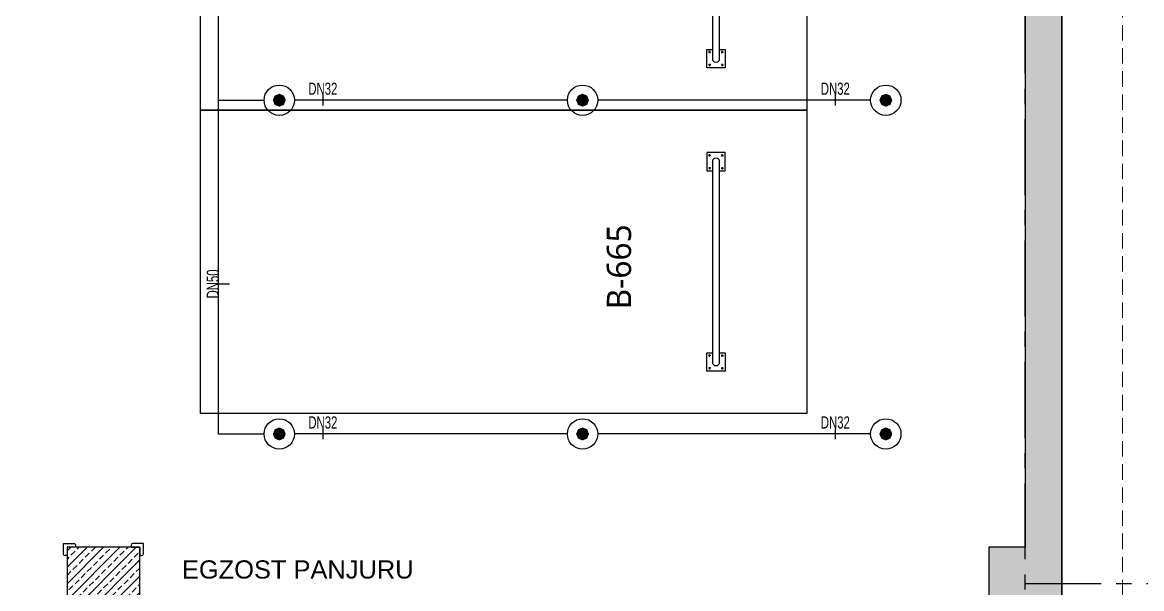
# Model space of a CAD drawing. Header units: millimetres. Extents: x -379292 to 1221486, y 92049 to 447512.
# Drawn here: x 415760 to 424986, y 168576 to 173242 of the extents above; entities that cross this region are included whole.
import ezdxf
from ezdxf.enums import TextEntityAlignment as Align
from ezdxf.lldxf.tags import DXFTag

# ---------------------------------------------------------------- set-up
doc = ezdxf.new("R2010")
doc.units = ezdxf.units.MM
doc.linetypes.add('CENTER', pattern=[2, 1.25, -0.25, 0.25, -0.25])
doc.linetypes.add('HIDDEN', pattern=[9.525, 6.35, -3.175])
for name, color, linetype in [('-M-YNGN-BORUID', 7, 'Continuous'), ('-M-YNGN-BORUUZUN', 7, 'Continuous'), ('-M-YNGN-BORUYUK', 7, 'Continuous'), ('-M-YNGN-SPR-YUK', 7, 'Continuous'), ('-M-YNGN-ZON4-CAP-', 7, 'Continuous'), ('-M-YNGN-ZON4-SPR-', 7, 'Continuous'), ('05_AXIS', 211, 'CENTER'), ('05_HATCH CONCRETE', 141, 'Continuous'), ('05_HATCH SOLID-2', 253, 'Continuous'), ('05_LOUVER TEXT', 2, 'Continuous'), ('05_SYMBOL', 2, 'Continuous'), ('202-A-Y-MahalAd', 141, 'Continuous')]:
    doc.layers.add(name, color=color, linetype=linetype)
doc.layers.add('-M-YNGN-SPR-CAPCIZGI', color=188, linetype='Continuous', plot=False)
doc.layers.add('-M-YNGN-ZON4', color=3, linetype='SP', lineweight=30)
doc.layers.add('06_FORMWORK HIDDEN', color=252, linetype='HIDDEN2', lineweight=0)
doc.styles.add('CIZGI', font='tahoma.ttf', dxfattribs={"width": 0.8, "oblique": 20})
doc.styles.add('HCAD', font='HCAD.SHX', dxfattribs={"width": 0.8, "height": 0.2})
doc.styles.add('PIPESIZE', font='hcad.shx', dxfattribs={"width": 0.8})
doc.styles.add('SPR-NOT', font='romans.shx')
doc.styles.get("Standard").update_dxf_attribs({"font": 'segoeuil.ttf'})
doc.styles.add('YAZI-2.5', font='arial.ttf', dxfattribs={"height": 2.5})
tags = doc.linetypes.add('HIDDEN2', pattern=[0.1875, 0.125, -0.0625]).pattern_tags.tags
tags[6:7] = [DXFTag(74, 4), DXFTag(75, 0), DXFTag(340, '0'), DXFTag(46, 0.0), DXFTag(50, 0.0), DXFTag(44, 0.0), DXFTag(45, 0.0)]
tags[4:5] = [DXFTag(74, 4), DXFTag(75, 0), DXFTag(340, '0'), DXFTag(46, 0.0), DXFTag(50, 0.0), DXFTag(44, 0.0), DXFTag(45, 0.0)]
doc.linetypes.add('SP', pattern='A,2,-0.1,["SP",CIZGI,S=0.14,R=0.2,X=0,Y=-0.07],-0.255', length=2.355)
pattern_1 = [(225, (905000, -3e-07), (67.351921, -67.351921), []), (225, (904932.65, -3e-07), (67.351921, -67.351921), [47.625, -23.8125])]

# ---------------------------------------------------------------- blocks, each defined once
blk = doc.blocks.new('202_Aks')
at = {"layer": '05_AXIS', "ltscale": 500}
for p, q in [((137900, -182300), (137900, 5000)), ((137900, -109500), (143500, -109500))]:
    blk.add_line(p, q, dxfattribs=at)
blk = doc.blocks.new('202_Vida')
at = {"color": 0, "linetype": 'ByBlock', "ltscale": 0.2}
for points in [[(0.96, 0), (-0.96, 0)], [(0, 0.96), (0, -0.96)]]:
    blk.add_lwpolyline(points, dxfattribs=at)
at = {"color": 0, "linetype": 'ByBlock'}
for radius in [0.42, 0.23, 0.155]:
    blk.add_circle((0, 0), radius, dxfattribs=at)
blk = doc.blocks.new('202_Stoper')
at = {"color": 0, "linetype": 'ByBlock'}
for points in [[(-750, -30), (-750, -75), (-900, -75), (-900, 75), (-750, 75), (-750, 30)], [(750, -30), (750, -75), (900, -75), (900, 75), (750, 75), (750, 30)]]:
    blk.add_lwpolyline(points, dxfattribs=at)
blk.add_lwpolyline([(825, -30, 1), (825, 30), (-825, 30, 1), (-825, -30)], format="xyb", close=True, dxfattribs=at)
at = {"color": 0, "linetype": 'ByBlock', "yscale": 10, "zscale": 10, "rotation": 180}
for p, xscale in [((-877, 53), -10), ((-772, 53), 10), ((772, 53), -10), ((877, 53), 10)]:
    blk.add_blockref('202_Vida', p, dxfattribs=dict(at, xscale=xscale))
at = {"color": 0, "linetype": 'ByBlock', "yscale": 10, "zscale": 10}
for p, xscale in [((-877, -52), 10), ((-772, -52), -10), ((772, -52), 10), ((877, -52), -10)]:
    blk.add_blockref('202_Vida', p, dxfattribs=dict(at, xscale=xscale))
blk = doc.blocks.new('202_Mahalblok')
at = {"color": 0, "linetype": 'ByBlock', "flags": 128}
blk.add_lwpolyline([(0, 0), (0, 5000), (2500, 5000), (2500, 0)], close=True, dxfattribs=at)
at = {"color": 252}
blk.add_blockref('202_Stoper', (1250, 750), dxfattribs=at)
at = {"color": 0, "linetype": 'ByBlock', "ltscale": 25}
blk.add_attdef('MAHALNO', text='', height=200, dxfattribs=at).set_placement((1208.7, 1390), align=Align.BOTTOM_CENTER)
blk = doc.blocks.new('bariyer')
at = {"color": 8, "ltscale": 25}
blk.add_lwpolyline([(0, -70), (15, -70, 0.414214), (30, -55), (30, 30), (-55, 30, 0.414214), (-70, 15), (-70, 0), (0, 0)], format="xyb", close=True, dxfattribs=at)
blk = doc.blocks.new('OtoParkBodrumKatMimari')
at = {"layer": '05_HATCH CONCRETE'}
h = blk.add_hatch(dxfattribs=at)
h.set_pattern_fill('ANSI33', color=8, scale=15, angle=180, style=0)
h.set_pattern_definition(pattern_1)
h.paths.add_polyline_path([(96200, 177300), (96200, 177000), (96800, 177000), (96800, 177300), (104600, 177300), (104600, 177000), (105200, 177000), (105200, 177300), (113000, 177300), (113000, 177000), (113600, 177000), (113600, 177300), (121400, 177300), (121400, 177000), (122000, 177000), (122000, 177300), (127400, 177300), (127400, 177000), (128000, 177000), (128000, 177300), (135000, 177300), (135000, 177000), (135300, 177000), (135300, 172100), (135000, 172100), (135000, 171500), (135300, 171500), (135300, 164100), (135000, 164100), (135000, 163500), (135300, 163500), (135300, 156100), (135000, 156100), (135000, 155500), (135300, 155500), (135300, 148100), (135000, 148100), (135000, 147500), (135300, 147500), (135300, 144600), (135000, 144600), (135000, 144000), (135600, 144000), (135600, 144300), (142600, 144300), (142600, 144000), (142900, 144000), (142900, 140100), (142600, 140100), (142600, 139500), (142900, 139500), (142900, 132100), (142600, 132100), (142600, 131500), (142900, 131500), (142900, 127950), (142600, 127950), (142600, 127350), (142900, 127350), (142900, 124300), (142600, 124300), (142600, 123300), (142900, 123300), (142900, 113800), (142600, 113800), (142600, 112800), (142700, 112800), (142700, 100050), (135550, 100050), (135550, 108100), (135050, 108100), (135050, 83500), (135550, 83500), (135550, 99800), (142700, 99800), (142700, 78800), (142600, 78800), (142600, 77800), (142900, 77800), (142900, 68100), (142600, 68100), (142600, 67500), (143200, 67500), (143200, 144600), (135600, 144600), (135600, 177600), (71000, 177600), (71000, 177000), (71600, 177000), (71600, 177300), (79400, 177300), (79400, 177000), (80000, 177000), (80000, 177300), (87800, 177300), (87800, 177000), (88400, 177000), (88400, 177300)])
h = blk.add_hatch(dxfattribs=at)
h.set_pattern_fill('ANSI33', color=8, scale=15, angle=180, style=0)
h.set_pattern_definition(pattern_1)
h.paths.add_polyline_path([(135600, 68100), (135000, 68100), (135000, 67500), (135600, 67500)])
at = {"color": 5}
blk.add_lwpolyline([(142900, 77800), (142900, 68100), (142600, 68100), (142600, 67500), (143200, 67500), (143200, 144600)], dxfattribs=at)
blk.add_lwpolyline([(135600, 68100), (135000, 68100), (135000, 67500), (135600, 67500)], close=True, dxfattribs=at)
at = {"layer": '05_HATCH SOLID-2', "color": 251, "ltscale": 25}
blk.add_lwpolyline([(150500, -8770), (150500, 187430), (4700, 187430), (4700, 177600), (135600, 177600), (135600, 144600), (143200, 144600), (143200, 59700), (90240.2, -300), (70300, -300), (63119.3, 5880.5)], dxfattribs=at)
at = {"layer": '06_FORMWORK HIDDEN', "linetype": 'HIDDEN', "ltscale": 20}
blk.add_line((143700, 59510.9), (143700, 145100), dxfattribs=at)
at = {"layer": '05_AXIS'}
blk.add_blockref('202_Aks', (5000, 177300), dxfattribs=at)
at = {"layer": '05_SYMBOL', "color": 8, "xscale": -1}
blk.add_blockref('bariyer', (135000, 68100), dxfattribs=at)
at = {"layer": '05_SYMBOL', "color": 8}
blk.add_blockref('bariyer', (135600, 68100), dxfattribs=at)
at = {"layer": '202-A-Y-MahalAd', "color": 8, "ltscale": 25, "rotation": 90}
for p, values in [((141100, 71700), {'MAHALNO': 'B-666'}), ((141100, 69200), {'MAHALNO': 'B-665'})]:
    blk.add_blockref('202_Mahalblok', p, dxfattribs=at).add_auto_attribs(values)
at = {"layer": '05_LOUVER TEXT', "insert": (135947.5, 67990.3), "char_height": 150, "attachment_point": 1, "style": 'YAZI-2.5'}
blk.add_mtext_dynamic_manual_height_columns('EGZOST PANJURU', width=2269.714, gutter_width=12.5, heights=[0], dxfattribs=at)
blk = doc.blocks.new('SP-C-UP-12')
at = {"ltscale": 10}
blk.add_line((0, 0), (0, 0), dxfattribs=at)
at = {"color": 1, "linetype": 'Continuous'}
blk.add_circle((0, 0), 12.5, dxfattribs=at)
at = {"ltscale": 10}
for points in [[(-5.37, 0), (-3.8, 3.8), (-3.8, -3.8), (0, 5.37)], [(-3.8, -3.8), (0, 5.37), (0, -5.37), (3.8, 3.8)], [(0, -5.37), (3.8, 3.8), (3.8, -3.8), (5.37, 0)]]:
    blk.add_solid(points, dxfattribs=at)
at = {"layer": '-M-YNGN-SPR-YUK', "style": 'SPR-NOT', "width": 0.5, "flags": 9}
for tag, p in [('YUK', (0, 17.77)), ('CAP', (0, 14.42)), ('TIP', (0.2, 10.78))]:
    blk.add_attdef(tag, text='', height=2.5, dxfattribs=at).set_placement(p, align=Align.MIDDLE_CENTER)
blk = doc.blocks.new('SPRKL100')
at = {"layer": '-M-YNGN-SPR-CAPCIZGI'}
blk.add_line((0, 0.431), (0, -0.431), dxfattribs=at)
at = {"layer": '-M-YNGN-BORUID', "color": 0, "style": 'HCAD', "width": 0.8, "flags": 1}
blk.add_attdef('DIC', text='', height=0.4, dxfattribs=at).set_placement((0, -1.693), align=Align.CENTER)
at = {"layer": '-M-YNGN-BORUUZUN', "color": 0, "style": 'HCAD', "width": 0.7}
blk.add_attdef('BOY', text='', height=0.8, dxfattribs=at).set_placement((0, -1.08), align=Align.CENTER)
at = {"layer": '-M-YNGN-BORUYUK', "color": 6, "style": 'PIPESIZE', "width": 0.8}
blk.add_attdef('YUK', text='', height=0.5, dxfattribs=at).set_placement((0, 1.866), align=Align.CENTER)
at = {"color": 0, "style": 'PIPESIZE', "width": 0.7}
blk.add_attdef('CAP', text='', height=1, dxfattribs=at).set_placement((0, 0.45), align=Align.CENTER)
blk = doc.blocks.new('A$C69E781E7')
at = {"layer": '-M-YNGN-ZON4', "ltscale": 500}
for p, q in [((-305.9, -7485.08), (-305.9, -6048.01)), ((-305.9, -7210.08), (-268.4, -7210.08)), ((-18.4, -7210.08), (-243.4, -7210.08)), ((231.6, -7210.08), (6.6, -7210.08)), ((-305.9, -7485.08), (-268.4, -7485.08)), ((-18.4, -7485.08), (-243.4, -7485.08)), ((231.6, -7485.08), (6.6, -7485.08))]:
    blk.add_line(p, q, dxfattribs=at)
at = {"layer": '-M-YNGN-ZON4-CAP-'}
ref = blk.add_blockref('SPRKL100', (-219.99, -7210.08), dxfattribs=dict(at, xscale=10, yscale=10, zscale=10))
ref.add_attrib('CAP', 'DN32', dxfattribs={"layer": '0', "color": 0, "height": 10, "style": 'PIPESIZE', "width": 0.7}).set_placement((-219.99, -7205.58), align=Align.CENTER)
ref = blk.add_blockref('SPRKL100', (202.46, -7210.08), dxfattribs=dict(at, xscale=10, yscale=10, zscale=10))
ref.add_attrib('CAP', 'DN32', dxfattribs={"layer": '0', "color": 0, "height": 10, "style": 'PIPESIZE', "width": 0.7}).set_placement((202.46, -7205.58), align=Align.CENTER)
ref = blk.add_blockref('SPRKL100', (-301.23, -7361.44), dxfattribs=dict(at, xscale=10.00000000000001, yscale=10.00000000000001, zscale=10.00000000000001, rotation=90))
ref.add_attrib('CAP', 'DN50', dxfattribs={"layer": '0', "color": 0, "height": 10, "rotation": 90, "style": 'PIPESIZE', "width": 0.7}).set_placement((-305.73, -7361.44), align=Align.CENTER)
ref = blk.add_blockref('SPRKL100', (-219.99, -7485.08), dxfattribs=dict(at, xscale=10, yscale=10, zscale=10))
ref.add_attrib('CAP', 'DN32', dxfattribs={"layer": '0', "color": 0, "height": 10, "style": 'PIPESIZE', "width": 0.7}).set_placement((-219.99, -7480.58), align=Align.CENTER)
ref = blk.add_blockref('SPRKL100', (202.46, -7485.08), dxfattribs=dict(at, xscale=10, yscale=10, zscale=10))
ref.add_attrib('CAP', 'DN32', dxfattribs={"layer": '0', "color": 0, "height": 10, "style": 'PIPESIZE', "width": 0.7}).set_placement((202.46, -7480.58), align=Align.CENTER)
at = {"layer": '-M-YNGN-ZON4-SPR-'}
for p in [(-255.9, -7210.08), (-5.9, -7210.08), (244.1, -7210.08), (-255.9, -7485.08), (-5.9, -7485.08), (244.1, -7485.08)]:
    blk.add_blockref('SP-C-UP-12', p, dxfattribs=at)

msp = doc.modelspace()

# ---------------------------------------------------------------- block references
at = {"color": 8}
msp.add_blockref('OtoParkBodrumKatMimari', (281127.6, 100818.8), dxfattribs=at)

# ---------------------------------------------------------------- next in the draw order: block references
at = {"layer": '-M-YNGN-ZON4', "ltscale": 25, "xscale": 10, "yscale": 10, "zscale": 10}
msp.add_blockref('A$C69E781E7', (420436.6, 244701.5), dxfattribs=at)

doc.saveas('drawing.dxf')
